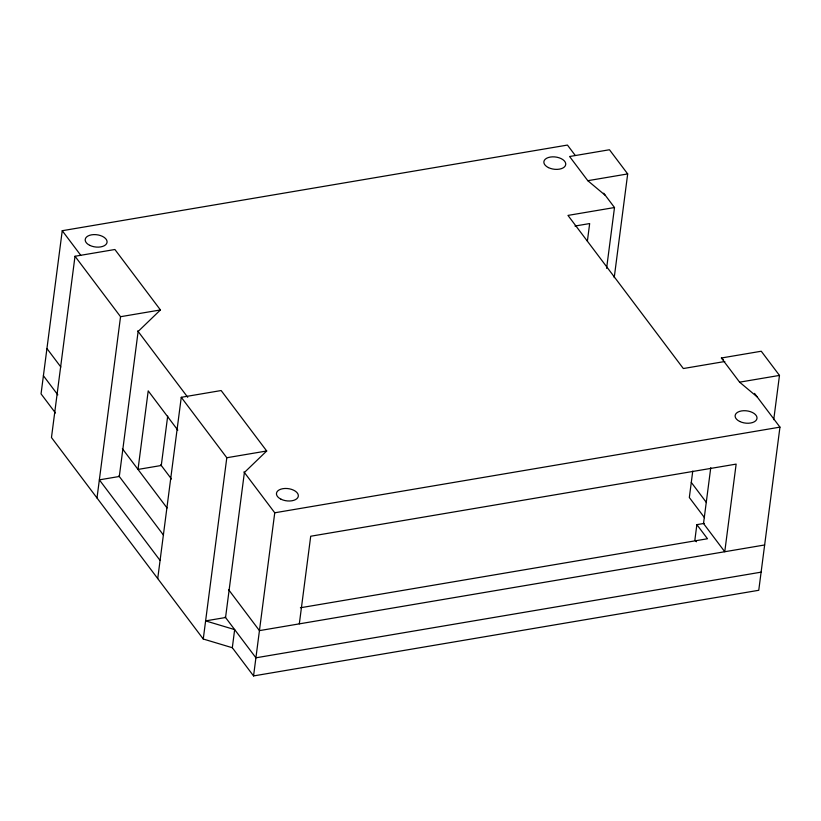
<?xml version="1.0" encoding="UTF-8"?>
<svg xmlns="http://www.w3.org/2000/svg" width="821" height="821" viewBox="0 0 821 821"><rect width="100%" height="100%" fill="white"/><g stroke="black" fill="none" stroke-linecap="round" stroke-linejoin="round"><path stroke-width="1.23" d="M575.152 155.302L567.444 145.071L62.242 230.711L41.05 393.864L55.469 413.004M160.074 560.445L99.362 479.854L119.302 476.478L138.133 331.458L160.434 309.948L114.899 249.502L75.009 256.265L51.466 437.542L203.259 639.015L232.312 647.728L253.556 675.929L758.758 590.289L779.95 427.136L754.52 393.382M97.001 497.978L120.543 316.711L75.009 256.265M167.7 416.073L161.275 465.486L138.01 469.427L148.211 390.878L177.808 430.163M157.724 578.579L181.267 397.302L221.147 390.539L266.692 450.986L244.391 472.486L225.559 617.515L205.609 620.892L234.662 629.604L232.312 647.728M203.259 639.015L226.801 457.738L181.267 397.302M253.556 675.929L274.748 512.786L243.95 471.911M299.326 623.857L310.707 536.236L736.139 464.111L724.758 551.733L703.515 523.521L710.77 467.652M587.374 241.179L589.663 223.558L574.967 226.042M606.596 268.344L614.498 207.528L603.692 193.192M614.221 277.631L627.685 173.929L609.469 149.75L569.589 156.513L587.805 180.692L605.385 195.439M692.76 471.09L689.332 497.526L704.51 517.682M704.213 523.408L696.865 524.65L694.905 539.756L696.424 541.768M773.731 419.675L779.478 375.413L761.262 351.234L721.382 357.997L739.598 382.165L757.178 396.912M587.805 180.692L627.685 173.929M614.498 207.528L567.968 215.41L683.329 368.537L724.83 361.507M120.543 316.711L160.434 309.948M226.801 457.738L266.692 450.986M739.598 382.165L779.478 375.413M274.748 512.786L779.95 427.136M300.404 607.766L707.486 538.75L696.865 524.65M764.649 544.97L259.446 630.62L228.649 589.735M761.118 572.155L255.916 657.806L225.118 616.93M721.382 357.997L723.332 359.629M691.292 482.42L706.471 502.575M62.242 230.711L80.715 255.239M137.692 330.873L187.742 397.302M160.69 464.707L171.456 479.002M46.941 348.545L60.826 366.987M122.391 448.697L167.053 507.973M43.4 375.731L57.829 394.87M118.86 475.893L163.523 535.169M548.438 167.597A11.022 6.168 7.4 0 0 565.71 164.672A11.022 6.168 7.4 0 0 550.244 157.068A11.022 6.168 7.4 0 0 548.438 167.597M89.776 245.356A11.022 6.168 7.4 0 0 107.038 242.431A11.022 6.168 7.4 0 0 91.572 234.827A11.022 6.168 7.4 0 0 89.776 245.356M281.028 499.219A11.022 6.168 7.4 0 0 298.3 496.295A11.022 6.168 7.4 0 0 282.835 488.69A11.022 6.168 7.4 0 0 281.028 499.219M739.7 421.46A11.022 6.168 7.4 0 0 756.972 418.536A11.022 6.168 7.4 0 0 741.507 410.931A11.022 6.168 7.4 0 0 739.7 421.46"/></g></svg>
